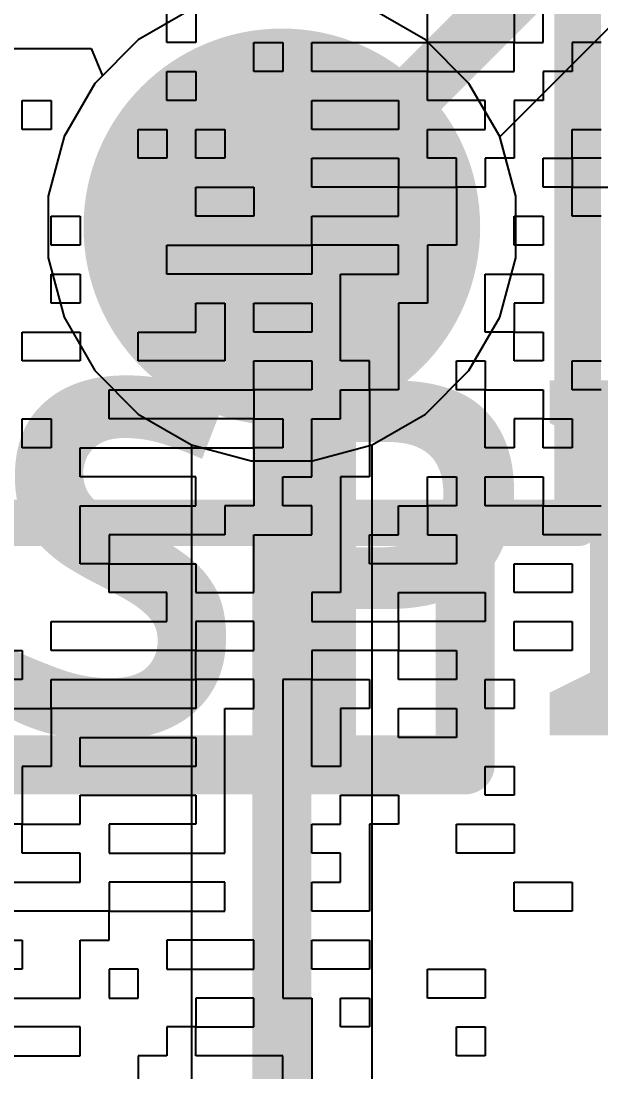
# Model space of a CAD drawing. Header units: inches. Extents: x 0.02 to 6.01, y 0.01 to 5.6.
# Drawn here: x 2.6159 to 2.714, y 2.9722 to 3.1498 of the extents above; entities that cross this region are included whole.
import ezdxf

# ---------------------------------------------------------------- set-up
doc = ezdxf.new("R2010")
doc.units = ezdxf.units.IN
doc.header["$MEASUREMENT"] = 0
for name, color, linetype in [('Bottom Layer', 5, 'Continuous'), ('Bottom Overlay', 54, 'Continuous'), ('Bottom Solder', 6, 'Continuous'), ('Multi-Layer', 9, 'Continuous'), ('Pad Holes', 156, 'Continuous'), ('Top Layer', 1, 'Continuous'), ('Top Overlay', 2, 'Continuous'), ('Top Solder', 216, 'Continuous')]:
    doc.layers.add(name, color=color, linetype=linetype)
doc.styles.add('Segoe UI_Bold', font='', dxfattribs={"height": 0.2})
doc.styles.get('Segoe UI_Bold').set_extended_font_data('Segoe UI', bold=True)

# ---------------------------------------------------------------- blocks, each defined once
blk = doc.blocks.new('HDR2X3_18')
at = {"layer": 'Bottom Layer'}
h = blk.add_hatch(color=5, dxfattribs=at)
edge = h.paths.add_edge_path()
edge.add_arc((0.2, 0), 0.02953, 0, 360)
at = {"layer": 'Bottom Solder'}
h = blk.add_hatch(color=6, dxfattribs=at)
edge = h.paths.add_edge_path()
edge.add_arc((0.2, 0), 0.03353, 0, 360)
at = {"layer": 'Multi-Layer'}
h = blk.add_hatch(color=9, dxfattribs=at)
edge = h.paths.add_edge_path()
edge.add_arc((0.2, 0), 0.02953, 0, 360)
at = {"layer": 'Pad Holes'}
h = blk.add_hatch(color=7, dxfattribs=at)
edge = h.paths.add_edge_path()
edge.add_arc((0.2, 0), 0.01772, 0, 360)
at = {"layer": 'Top Layer'}
h = blk.add_hatch(color=1, dxfattribs=at)
edge = h.paths.add_edge_path()
edge.add_arc((0.2, 0), 0.02953, 0, 360)
at = {"layer": 'Top Solder'}
h = blk.add_hatch(color=216, dxfattribs=at)
edge = h.paths.add_edge_path()
edge.add_arc((0.2, 0), 0.03353, 0, 360)
at = {"layer": 'Top Overlay'}
for points in [[(0.25, -0.05, 0.00787, 0.00787, 0), (0.25, 0.15, 0.00787, 0.00787, 0)], [(-0.05, -0.05, 0.00787, 0.00787, 0), (0.25, -0.05, 0.00787, 0.00787, 0)], [(0.05833, -0.05, 0.00787, 0.00787, 0), (0.25, -0.05, 0.00787, 0.00787, 0)]]:
    blk.add_lwpolyline(points, format="xyseb", dxfattribs=at)
blk.add_lwpolyline([(0.24803, -0.05, 0.00394, 0.00394, 1), (0.25197, -0.05, 0.00394, 0.00394, 1)], format="xyseb", close=True, dxfattribs=at)
blk.add_lwpolyline([(0.24803, -0.05, 0.00394, 0.00394, 1), (0.25197, -0.05, 0.00394, 0.00394, 1)], format="xyseb", close=True, dxfattribs=at)
blk.add_lwpolyline([(0.24803, -0.05, 0.00394, 0.00394, 1), (0.25197, -0.05, 0.00394, 0.00394, 1)], format="xyseb", close=True, dxfattribs=at)

msp = doc.modelspace()

# ---------------------------------------------------------------- linework, layer by layer
at = {"layer": 'Bottom Layer'}
for p, q in [((2.69684, 3.13022), (2.86769, 3.30106)), ((2.61181, 3.14518), (2.62774, 3.14518)), ((2.62774, 3.14518), (2.62966, 3.14056)), ((2.62966, 3.14056), (2.62837, 3.13927)), ((2.62837, 3.13927), (2.62317, 3.13026)), ((2.62317, 3.13026), (2.62047, 3.1202)), ((2.69953, 3.1202), (2.69684, 3.13022)), ((2.62047, 3.1202), (2.62047, 3.1098)), ((2.69953, 3.1098), (2.69953, 3.1202)), ((2.62047, 3.1098), (2.62317, 3.09974)), ((2.69683, 3.09974), (2.69953, 3.1098)), ((2.62317, 3.09974), (2.62837, 3.09073)), ((2.69163, 3.09073), (2.69683, 3.09974)), ((2.62837, 3.09073), (2.63573, 3.08337)), ((2.68427, 3.08337), (2.69163, 3.09073)), ((2.63573, 3.08337), (2.64474, 3.07817)), ((2.67526, 3.07817), (2.68427, 3.08337)), ((2.64474, 3.07817), (2.6548, 3.07547)), ((2.6652, 3.07547), (2.67526, 3.07817)), ((2.6548, 3.07547), (2.6652, 3.07547))]:
    msp.add_line(p, q, dxfattribs=at)
msp.add_lwpolyline([(2.66, 3.115, 0.01, 0.01, 0), (2.85687, 3.31187, 0.01, 0.01, 0)], format="xyseb", dxfattribs=at)
msp.add_lwpolyline([(2.6575, 3.115, 0.005, 0.005, 1), (2.6625, 3.115, 0.005, 0.005, 1)], format="xyseb", close=True, dxfattribs=at)
at = {"layer": 'Bottom Overlay'}
for p, q in [((2.70419, 3.14617), (2.70419, 3.15596)), ((2.64057, 3.14617), (2.64057, 3.15107)), ((2.64547, 3.15107), (2.64547, 3.14617)), ((2.68461, 3.14617), (2.68461, 3.15107)), ((2.69929, 3.15107), (2.69929, 3.14617)), ((2.64547, 3.14617), (2.64057, 3.14617)), ((2.65525, 3.14128), (2.65525, 3.14617)), ((2.65525, 3.14617), (2.66015, 3.14617)), ((2.66015, 3.14617), (2.66015, 3.14128)), ((2.66504, 3.14128), (2.66504, 3.14617)), ((2.66504, 3.14617), (2.66993, 3.14617)), ((2.66993, 3.14617), (2.67483, 3.14617)), ((2.67483, 3.14617), (2.68461, 3.14617)), ((2.68461, 3.14617), (2.68461, 3.14128)), ((2.69929, 3.14617), (2.68461, 3.14617)), ((2.69929, 3.14128), (2.69929, 3.14617)), ((2.69929, 3.14617), (2.70419, 3.14617)), ((2.71397, 3.14617), (2.70908, 3.14617)), ((2.70908, 3.14617), (2.70908, 3.14128)), ((2.64057, 3.13639), (2.64057, 3.14128)), ((2.64057, 3.14128), (2.64547, 3.14128)), ((2.64547, 3.14128), (2.64547, 3.13639)), ((2.66015, 3.14128), (2.65525, 3.14128)), ((2.68461, 3.14128), (2.66504, 3.14128)), ((2.68461, 3.13639), (2.68461, 3.14128)), ((2.68461, 3.14128), (2.69929, 3.14128)), ((2.70908, 3.14128), (2.70419, 3.14128)), ((2.70419, 3.14128), (2.70419, 3.13639)), ((2.61611, 3.13639), (2.621, 3.13639)), ((2.61611, 3.13149), (2.61611, 3.13639)), ((2.621, 3.13639), (2.621, 3.13149)), ((2.64547, 3.13639), (2.64057, 3.13639)), ((2.66504, 3.13149), (2.66504, 3.13639)), ((2.66504, 3.13639), (2.66993, 3.13639)), ((2.66993, 3.13639), (2.67483, 3.13639)), ((2.67483, 3.13639), (2.67972, 3.13639)), ((2.67972, 3.13639), (2.67972, 3.13149)), ((2.6944, 3.13639), (2.68461, 3.13639)), ((2.6944, 3.13149), (2.6944, 3.13639)), ((2.70419, 3.13639), (2.69929, 3.13639)), ((2.69929, 3.13639), (2.69929, 3.1266)), ((2.621, 3.13149), (2.61611, 3.13149)), ((2.63568, 3.1266), (2.63568, 3.13149)), ((2.63568, 3.13149), (2.64057, 3.13149)), ((2.64057, 3.13149), (2.64057, 3.1266)), ((2.64547, 3.1266), (2.64547, 3.13149)), ((2.64547, 3.13149), (2.65036, 3.13149)), ((2.65036, 3.13149), (2.65036, 3.1266)), ((2.67972, 3.13149), (2.66504, 3.13149)), ((2.68461, 3.1266), (2.68461, 3.13149)), ((2.68461, 3.13149), (2.6944, 3.13149)), ((2.70908, 3.1266), (2.70908, 3.13149)), ((2.70908, 3.13149), (2.71397, 3.13149)), ((2.64057, 3.1266), (2.63568, 3.1266)), ((2.65036, 3.1266), (2.64547, 3.1266)), ((2.66504, 3.12171), (2.66504, 3.1266)), ((2.66504, 3.1266), (2.67483, 3.1266)), ((2.67483, 3.1266), (2.67972, 3.1266)), ((2.67972, 3.1266), (2.67972, 3.12171)), ((2.68951, 3.1266), (2.68461, 3.1266)), ((2.68951, 3.12171), (2.68951, 3.1266)), ((2.69929, 3.1266), (2.6944, 3.1266)), ((2.6944, 3.1266), (2.6944, 3.12171)), ((2.70419, 3.1266), (2.70908, 3.1266)), ((2.70419, 3.12171), (2.70419, 3.1266)), ((2.70908, 3.1266), (2.70908, 3.12171)), ((2.71397, 3.1266), (2.70908, 3.1266)), ((2.64547, 3.11681), (2.64547, 3.12171)), ((2.64547, 3.12171), (2.65525, 3.12171)), ((2.65525, 3.12171), (2.65525, 3.11681)), ((2.67972, 3.12171), (2.66504, 3.12171)), ((2.67972, 3.11681), (2.67972, 3.12171)), ((2.67972, 3.12171), (2.68951, 3.12171)), ((2.6944, 3.12171), (2.68951, 3.12171)), ((2.68951, 3.12171), (2.68951, 3.11192)), ((2.70908, 3.12171), (2.70419, 3.12171)), ((2.70908, 3.11681), (2.70908, 3.12171)), ((2.70908, 3.12171), (2.72376, 3.12171)), ((2.621, 3.11681), (2.62589, 3.11681)), ((2.621, 3.11192), (2.621, 3.11681)), ((2.62589, 3.11681), (2.62589, 3.11192)), ((2.65525, 3.11681), (2.64547, 3.11681)), ((2.66504, 3.11192), (2.66504, 3.11681)), ((2.66504, 3.11681), (2.67972, 3.11681)), ((2.69929, 3.11192), (2.69929, 3.11681)), ((2.69929, 3.11681), (2.70419, 3.11681)), ((2.70419, 3.11681), (2.70419, 3.11192)), ((2.71397, 3.11681), (2.70908, 3.11681)), ((2.62589, 3.11192), (2.621, 3.11192)), ((2.64057, 3.10703), (2.64057, 3.11192)), ((2.64057, 3.11192), (2.66504, 3.11192)), ((2.66504, 3.11192), (2.66504, 3.10703)), ((2.67972, 3.11192), (2.66504, 3.11192)), ((2.67972, 3.10703), (2.67972, 3.11192)), ((2.68951, 3.11192), (2.68461, 3.11192)), ((2.68461, 3.11192), (2.68461, 3.10213)), ((2.70419, 3.11192), (2.69929, 3.11192)), ((2.621, 3.10213), (2.621, 3.10703)), ((2.621, 3.10703), (2.62589, 3.10703)), ((2.62589, 3.10703), (2.62589, 3.10213)), ((2.65525, 3.10703), (2.64057, 3.10703)), ((2.66015, 3.10703), (2.65525, 3.10703)), ((2.66504, 3.10703), (2.66015, 3.10703)), ((2.66993, 3.09235), (2.66993, 3.10703)), ((2.66993, 3.10703), (2.67972, 3.10703)), ((2.6944, 3.09724), (2.6944, 3.10703)), ((2.6944, 3.10703), (2.70419, 3.10703)), ((2.70419, 3.10703), (2.70419, 3.10213)), ((2.62589, 3.10213), (2.621, 3.10213)), ((2.64547, 3.09724), (2.64547, 3.10213)), ((2.64547, 3.10213), (2.65036, 3.10213)), ((2.65036, 3.10213), (2.65036, 3.09235)), ((2.65525, 3.09724), (2.65525, 3.10213)), ((2.65525, 3.10213), (2.66504, 3.10213)), ((2.66504, 3.10213), (2.66504, 3.09724)), ((2.68461, 3.10213), (2.67972, 3.10213)), ((2.67972, 3.10213), (2.67972, 3.09724)), ((2.69929, 3.10213), (2.69929, 3.09724)), ((2.70419, 3.10213), (2.69929, 3.10213)), ((2.61611, 3.09235), (2.61611, 3.09724)), ((2.61611, 3.09724), (2.62589, 3.09724)), ((2.62589, 3.09724), (2.62589, 3.09235)), ((2.63568, 3.09235), (2.63568, 3.09724)), ((2.63568, 3.09724), (2.64057, 3.09724)), ((2.64057, 3.09724), (2.64547, 3.09724)), ((2.66504, 3.09724), (2.65525, 3.09724)), ((2.67972, 3.09724), (2.67972, 3.09235)), ((2.69929, 3.09724), (2.6944, 3.09724)), ((2.69929, 3.09235), (2.69929, 3.09724)), ((2.69929, 3.09724), (2.70419, 3.09724)), ((2.70419, 3.09724), (2.70419, 3.09235)), ((2.621, 3.09235), (2.61611, 3.09235)), ((2.62589, 3.09235), (2.621, 3.09235)), ((2.65036, 3.09235), (2.63568, 3.09235)), ((2.65525, 3.08745), (2.65525, 3.09235)), ((2.65525, 3.09235), (2.66015, 3.09235)), ((2.66015, 3.09235), (2.66504, 3.09235)), ((2.66504, 3.09235), (2.66504, 3.08745)), ((2.67483, 3.09235), (2.66993, 3.09235)), ((2.67483, 3.08745), (2.67483, 3.09235)), ((2.67972, 3.09235), (2.67972, 3.08745)), ((2.68951, 3.08745), (2.68951, 3.09235)), ((2.68951, 3.09235), (2.6944, 3.09235)), ((2.6944, 3.09235), (2.6944, 3.08745)), ((2.70419, 3.09235), (2.69929, 3.09235)), ((2.70908, 3.08745), (2.70908, 3.09235)), ((2.70908, 3.09235), (2.71397, 3.09235)), ((2.63079, 3.08256), (2.63079, 3.08745)), ((2.63079, 3.08745), (2.65525, 3.08745)), ((2.66504, 3.08745), (2.65525, 3.08745)), ((2.65525, 3.08745), (2.65525, 3.08256)), ((2.66993, 3.08256), (2.66993, 3.08745)), ((2.66993, 3.08745), (2.67483, 3.08745)), ((2.67972, 3.08745), (2.67483, 3.08745)), ((2.67483, 3.08745), (2.67483, 3.07277)), ((2.6944, 3.08745), (2.68951, 3.08745)), ((2.6944, 3.08256), (2.6944, 3.08745)), ((2.6944, 3.08745), (2.70419, 3.08745)), ((2.70419, 3.08745), (2.70419, 3.08256)), ((2.71397, 3.08745), (2.70908, 3.08745)), ((2.61611, 3.07767), (2.61611, 3.08256)), ((2.61611, 3.08256), (2.621, 3.08256)), ((2.621, 3.08256), (2.621, 3.07767)), ((2.65525, 3.08256), (2.63079, 3.08256)), ((2.65525, 3.07767), (2.65525, 3.08256)), ((2.65525, 3.08256), (2.66015, 3.08256)), ((2.66015, 3.08256), (2.66015, 3.07767)), ((2.66504, 3.07277), (2.66504, 3.08256)), ((2.66504, 3.08256), (2.66993, 3.08256)), ((2.6944, 3.07767), (2.6944, 3.08256)), ((2.70419, 3.08256), (2.69929, 3.08256)), ((2.69929, 3.08256), (2.69929, 3.07767)), ((2.70419, 3.08256), (2.70908, 3.08256)), ((2.70419, 3.07767), (2.70419, 3.08256)), ((2.70908, 3.08256), (2.70908, 3.07767)), ((2.621, 3.07767), (2.61611, 3.07767)), ((2.62589, 3.07277), (2.62589, 3.07767)), ((2.62589, 3.07767), (2.65036, 3.07767)), ((2.65036, 3.07767), (2.65525, 3.07767)), ((2.66015, 3.07767), (2.65525, 3.07767)), ((2.65525, 3.07767), (2.65525, 3.06788)), ((2.69929, 3.07767), (2.6944, 3.07767)), ((2.70908, 3.07767), (2.70419, 3.07767)), ((2.64547, 3.07277), (2.62589, 3.07277)), ((2.64547, 3.06788), (2.64547, 3.07277)), ((2.66015, 3.06788), (2.66015, 3.07277)), ((2.66015, 3.07277), (2.66504, 3.07277)), ((2.67483, 3.07277), (2.66993, 3.07277)), ((2.66993, 3.07277), (2.66993, 3.0532)), ((2.68461, 3.06788), (2.68461, 3.07277)), ((2.68461, 3.07277), (2.68951, 3.07277)), ((2.68951, 3.07277), (2.68951, 3.06788)), ((2.6944, 3.07277), (2.69929, 3.07277)), ((2.6944, 3.06788), (2.6944, 3.07277)), ((2.69929, 3.07277), (2.70419, 3.07277)), ((2.70419, 3.07277), (2.70419, 3.06788)), ((2.62589, 3.05809), (2.62589, 3.06788)), ((2.62589, 3.06788), (2.64547, 3.06788)), ((2.65525, 3.06788), (2.65036, 3.06788)), ((2.65036, 3.06788), (2.65036, 3.06299)), ((2.66504, 3.06788), (2.66015, 3.06788)), ((2.66504, 3.06299), (2.66504, 3.06788)), ((2.67972, 3.06299), (2.67972, 3.06788)), ((2.67972, 3.06788), (2.68461, 3.06788)), ((2.68951, 3.06788), (2.68461, 3.06788)), ((2.68461, 3.06788), (2.68461, 3.06299)), ((2.70419, 3.06788), (2.6944, 3.06788)), ((2.70419, 3.06299), (2.70419, 3.06788)), ((2.70419, 3.06788), (2.70908, 3.06788)), ((2.70908, 3.06788), (2.71397, 3.06788)), ((2.65036, 3.06299), (2.63079, 3.06299)), ((2.63079, 3.06299), (2.63079, 3.05809)), ((2.65525, 3.0532), (2.65525, 3.06299)), ((2.65525, 3.06299), (2.66504, 3.06299)), ((2.67483, 3.05809), (2.67483, 3.06299)), ((2.67483, 3.06299), (2.67972, 3.06299)), ((2.68461, 3.06299), (2.68951, 3.06299)), ((2.68951, 3.06299), (2.68951, 3.05809)), ((2.71397, 3.06299), (2.70419, 3.06299)), ((2.63079, 3.05809), (2.62589, 3.05809)), ((2.63079, 3.0532), (2.63079, 3.05809)), ((2.63079, 3.05809), (2.64547, 3.05809)), ((2.64547, 3.05809), (2.64547, 3.0532)), ((2.68951, 3.05809), (2.67483, 3.05809)), ((2.69929, 3.0532), (2.69929, 3.05809)), ((2.69929, 3.05809), (2.70908, 3.05809)), ((2.70908, 3.05809), (2.70908, 3.0532)), ((2.64057, 3.0532), (2.63079, 3.0532)), ((2.64057, 3.04831), (2.64057, 3.0532)), ((2.64547, 3.0532), (2.65525, 3.0532)), ((2.66993, 3.0532), (2.66504, 3.0532)), ((2.66504, 3.0532), (2.66504, 3.04831)), ((2.67972, 3.04831), (2.67972, 3.0532)), ((2.67972, 3.0532), (2.6944, 3.0532)), ((2.6944, 3.0532), (2.6944, 3.04831)), ((2.70419, 3.0532), (2.69929, 3.0532)), ((2.70908, 3.0532), (2.70419, 3.0532)), ((2.621, 3.04341), (2.621, 3.04831)), ((2.621, 3.04831), (2.64057, 3.04831)), ((2.65525, 3.04831), (2.64547, 3.04831)), ((2.64547, 3.04831), (2.64547, 3.04341)), ((2.65525, 3.04341), (2.65525, 3.04831)), ((2.66504, 3.04831), (2.67972, 3.04831)), ((2.68461, 3.04831), (2.67972, 3.04831)), ((2.67972, 3.04831), (2.67972, 3.04341)), ((2.68951, 3.04831), (2.68461, 3.04831)), ((2.6944, 3.04831), (2.68951, 3.04831)), ((2.69929, 3.04341), (2.69929, 3.04831)), ((2.69929, 3.04831), (2.70908, 3.04831)), ((2.70908, 3.04831), (2.70908, 3.04341)), ((2.61121, 3.04341), (2.61611, 3.04341)), ((2.61611, 3.04341), (2.61611, 3.03852)), ((2.64547, 3.04341), (2.621, 3.04341)), ((2.64547, 3.03852), (2.64547, 3.04341)), ((2.64547, 3.04341), (2.65525, 3.04341)), ((2.67972, 3.04341), (2.66504, 3.04341)), ((2.66504, 3.04341), (2.66504, 3.03852)), ((2.67972, 3.03852), (2.67972, 3.04341)), ((2.67972, 3.04341), (2.68951, 3.04341)), ((2.68951, 3.04341), (2.68951, 3.03852)), ((2.70419, 3.04341), (2.69929, 3.04341)), ((2.70908, 3.04341), (2.70419, 3.04341)), ((2.61611, 3.03852), (2.61121, 3.03852)), ((2.621, 3.03363), (2.621, 3.03852)), ((2.621, 3.03852), (2.64547, 3.03852)), ((2.64547, 3.03852), (2.64547, 3.03363)), ((2.65525, 3.03852), (2.64547, 3.03852)), ((2.65525, 3.03363), (2.65525, 3.03852)), ((2.66504, 3.03852), (2.66015, 3.03852)), ((2.66015, 3.03852), (2.66015, 2.98469)), ((2.66504, 3.02384), (2.66504, 3.03852)), ((2.66504, 3.03852), (2.67483, 3.03852)), ((2.67483, 3.03852), (2.67483, 3.03363)), ((2.68461, 3.03852), (2.67972, 3.03852)), ((2.68951, 3.03852), (2.68461, 3.03852)), ((2.6944, 3.03363), (2.6944, 3.03852)), ((2.6944, 3.03852), (2.69929, 3.03852)), ((2.69929, 3.03852), (2.69929, 3.03363)), ((2.59164, 3.03363), (2.621, 3.03363)), ((2.63568, 3.03363), (2.621, 3.03363)), ((2.621, 3.03363), (2.621, 3.02384)), ((2.64057, 3.03363), (2.63568, 3.03363)), ((2.64547, 3.03363), (2.64057, 3.03363)), ((2.65036, 3.00916), (2.65036, 3.03363)), ((2.65036, 3.03363), (2.65525, 3.03363)), ((2.67483, 3.03363), (2.66993, 3.03363)), ((2.66993, 3.03363), (2.66993, 3.02384)), ((2.67972, 3.02873), (2.67972, 3.03363)), ((2.67972, 3.03363), (2.68951, 3.03363)), ((2.68951, 3.03363), (2.68951, 3.02873)), ((2.69929, 3.03363), (2.6944, 3.03363)), ((2.62589, 3.02384), (2.62589, 3.02873)), ((2.62589, 3.02873), (2.64547, 3.02873)), ((2.64547, 3.02873), (2.64547, 3.02384)), ((2.68461, 3.02873), (2.67972, 3.02873)), ((2.68951, 3.02873), (2.68461, 3.02873)), ((2.621, 3.02384), (2.61611, 3.02384)), ((2.61611, 3.02384), (2.61611, 3.01405)), ((2.64547, 3.02384), (2.62589, 3.02384)), ((2.66993, 3.02384), (2.66504, 3.02384)), ((2.6944, 3.01895), (2.6944, 3.02384)), ((2.6944, 3.02384), (2.69929, 3.02384)), ((2.69929, 3.02384), (2.69929, 3.01895)), ((2.62589, 3.01405), (2.62589, 3.01895)), ((2.62589, 3.01895), (2.64547, 3.01895)), ((2.64547, 3.01895), (2.64547, 3.01405)), ((2.66993, 3.01405), (2.66993, 3.01895)), ((2.66993, 3.01895), (2.67483, 3.01895)), ((2.67483, 3.01895), (2.67972, 3.01895)), ((2.67972, 3.01895), (2.67972, 3.01405)), ((2.69929, 3.01895), (2.6944, 3.01895)), ((2.61611, 3.01405), (2.61121, 3.01405)), ((2.61611, 3.00916), (2.61611, 3.01405)), ((2.61611, 3.01405), (2.62589, 3.01405)), ((2.64547, 3.01405), (2.63079, 3.01405)), ((2.63079, 3.01405), (2.63079, 3.00916)), ((2.66504, 3.00916), (2.66504, 3.01405)), ((2.66504, 3.01405), (2.66993, 3.01405)), ((2.67972, 3.01405), (2.67483, 3.01405)), ((2.67483, 3.01405), (2.67483, 2.99937)), ((2.68951, 3.00916), (2.68951, 3.01405)), ((2.68951, 3.01405), (2.69929, 3.01405)), ((2.69929, 3.01405), (2.69929, 3.00916)), ((2.62589, 3.00916), (2.61611, 3.00916)), ((2.62589, 3.00427), (2.62589, 3.00916)), ((2.63079, 3.00916), (2.65036, 3.00916)), ((2.66993, 3.00916), (2.66504, 3.00916)), ((2.66993, 3.00427), (2.66993, 3.00916)), ((2.6944, 3.00916), (2.68951, 3.00916)), ((2.69929, 3.00916), (2.6944, 3.00916)), ((2.59164, 3.00427), (2.62589, 3.00427)), ((2.65036, 3.00427), (2.63079, 3.00427)), ((2.63079, 3.00427), (2.63079, 2.99937)), ((2.65036, 2.99937), (2.65036, 3.00427)), ((2.66504, 2.99937), (2.66504, 3.00427)), ((2.66504, 3.00427), (2.66993, 3.00427)), ((2.69929, 3.00427), (2.70419, 3.00427)), ((2.69929, 2.99937), (2.69929, 3.00427)), ((2.70419, 3.00427), (2.70908, 3.00427)), ((2.70908, 3.00427), (2.70908, 2.99937)), ((2.63079, 2.99937), (2.59164, 2.99937)), ((2.63079, 2.99448), (2.63079, 2.99937)), ((2.63079, 2.99937), (2.65036, 2.99937)), ((2.67483, 2.99937), (2.66504, 2.99937)), ((2.70908, 2.99937), (2.69929, 2.99937)), ((2.59164, 2.99448), (2.61611, 2.99448)), ((2.61611, 2.99448), (2.61611, 2.98959)), ((2.62589, 2.98469), (2.62589, 2.99448)), ((2.62589, 2.99448), (2.63079, 2.99448)), ((2.65525, 2.99448), (2.64057, 2.99448)), ((2.64057, 2.99448), (2.64057, 2.98959)), ((2.65525, 2.98959), (2.65525, 2.99448)), ((2.66504, 2.98959), (2.66504, 2.99448)), ((2.66504, 2.99448), (2.67483, 2.99448)), ((2.67483, 2.99448), (2.67483, 2.98959)), ((2.61611, 2.98959), (2.61121, 2.98959)), ((2.63568, 2.98959), (2.63079, 2.98959)), ((2.63079, 2.98959), (2.63079, 2.98469)), ((2.63568, 2.98469), (2.63568, 2.98959)), ((2.64057, 2.98959), (2.65525, 2.98959)), ((2.66993, 2.98959), (2.66504, 2.98959)), ((2.67483, 2.98959), (2.66993, 2.98959)), ((2.68461, 2.98469), (2.68461, 2.98959)), ((2.68461, 2.98959), (2.6944, 2.98959)), ((2.6944, 2.98959), (2.6944, 2.98469)), ((2.61121, 2.98469), (2.62589, 2.98469)), ((2.63079, 2.98469), (2.63568, 2.98469)), ((2.65525, 2.98469), (2.64547, 2.98469)), ((2.64547, 2.98469), (2.64547, 2.9798)), ((2.65525, 2.9798), (2.65525, 2.98469)), ((2.66015, 2.98469), (2.66504, 2.98469)), ((2.66504, 2.98469), (2.66504, 2.96512)), ((2.66993, 2.9798), (2.66993, 2.98469)), ((2.66993, 2.98469), (2.67483, 2.98469)), ((2.67483, 2.98469), (2.67483, 2.9798)), ((2.6944, 2.98469), (2.68461, 2.98469)), ((2.62589, 2.9798), (2.55739, 2.9798)), ((2.62589, 2.97491), (2.62589, 2.9798)), ((2.64547, 2.9798), (2.64057, 2.9798)), ((2.64057, 2.9798), (2.64057, 2.97491)), ((2.64547, 2.9798), (2.65525, 2.9798)), ((2.64547, 2.97491), (2.64547, 2.9798)), ((2.67483, 2.9798), (2.66993, 2.9798)), ((2.68951, 2.9798), (2.6944, 2.9798)), ((2.68951, 2.97491), (2.68951, 2.9798)), ((2.6944, 2.9798), (2.6944, 2.97491)), ((2.55249, 2.97491), (2.62589, 2.97491)), ((2.64057, 2.97491), (2.63568, 2.97491)), ((2.63568, 2.97491), (2.63568, 2.97001)), ((2.66015, 2.97491), (2.64547, 2.97491)), ((2.66015, 2.97001), (2.66015, 2.97491)), ((2.6944, 2.97491), (2.68951, 2.97491))]:
    msp.add_line(p, q, dxfattribs=at)
at = {"layer": 'Top Layer'}
for p, q in [((2.64474, 3.15183), (2.63573, 3.14663)), ((2.68427, 3.14663), (2.67526, 3.15183)), ((2.63573, 3.14663), (2.62837, 3.13927)), ((2.69163, 3.13927), (2.68427, 3.14663)), ((2.62837, 3.13927), (2.62317, 3.13026)), ((2.69683, 3.13026), (2.69163, 3.13927)), ((2.62317, 3.13026), (2.62047, 3.1202)), ((2.69953, 3.1202), (2.69683, 3.13026)), ((2.62047, 3.1202), (2.62047, 3.1098)), ((2.69953, 3.1098), (2.69953, 3.1202)), ((2.62047, 3.1098), (2.62317, 3.09974)), ((2.69683, 3.09974), (2.69953, 3.1098)), ((2.62317, 3.09974), (2.62837, 3.09073)), ((2.69163, 3.09073), (2.69683, 3.09974)), ((2.62837, 3.09073), (2.63573, 3.08337)), ((2.68427, 3.08337), (2.69163, 3.09073)), ((2.63573, 3.08337), (2.64471, 3.07819)), ((2.67529, 3.07819), (2.68427, 3.08337)), ((2.64471, 3.07819), (2.64471, 2.68133)), ((2.67529, 2.675), (2.67529, 3.07819))]:
    msp.add_line(p, q, dxfattribs=at)
msp.add_lwpolyline([(2.66, 2.675, 0.01, 0.01, 0), (2.66, 3.115, 0.01, 0.01, 0)], format="xyseb", dxfattribs=at)
msp.add_lwpolyline([(2.6575, 3.115, 0.005, 0.005, 1), (2.6625, 3.115, 0.005, 0.005, 1)], format="xyseb", close=True, dxfattribs=at)
at = {"layer": 'Top Overlay'}
for points in [[(2.69099, 3.02411, 0.01, 0.01, 0), (2.69099, 3.06371, 0.01, 0.01, 0)], [(2.60723, 3.02411, 0.01, 0.01, 0), (2.69099, 3.02411, 0.01, 0.01, 0)]]:
    msp.add_lwpolyline(points, format="xyseb", dxfattribs=at)
for points in [[(2.68849, 3.06371, 0.005, 0.005, 1), (2.69349, 3.06371, 0.005, 0.005, 1)], [(2.68849, 3.02411, 0.005, 0.005, 1), (2.69349, 3.02411, 0.005, 0.005, 1)], [(2.68849, 3.02411, 0.005, 0.005, 1), (2.69349, 3.02411, 0.005, 0.005, 1)]]:
    msp.add_lwpolyline(points, format="xyseb", close=True, dxfattribs=at)

# ---------------------------------------------------------------- block references
msp.add_blockref('HDR2X3_18', (2.46, 3.115))

# ---------------------------------------------------------------- texts
at = {"layer": 'Top Overlay', "style": 'Segoe UI_Bold'}
msp.add_text('SPI', height=0.06, dxfattribs=at).set_placement((2.61064, 3.02908))

doc.saveas('drawing.dxf')
